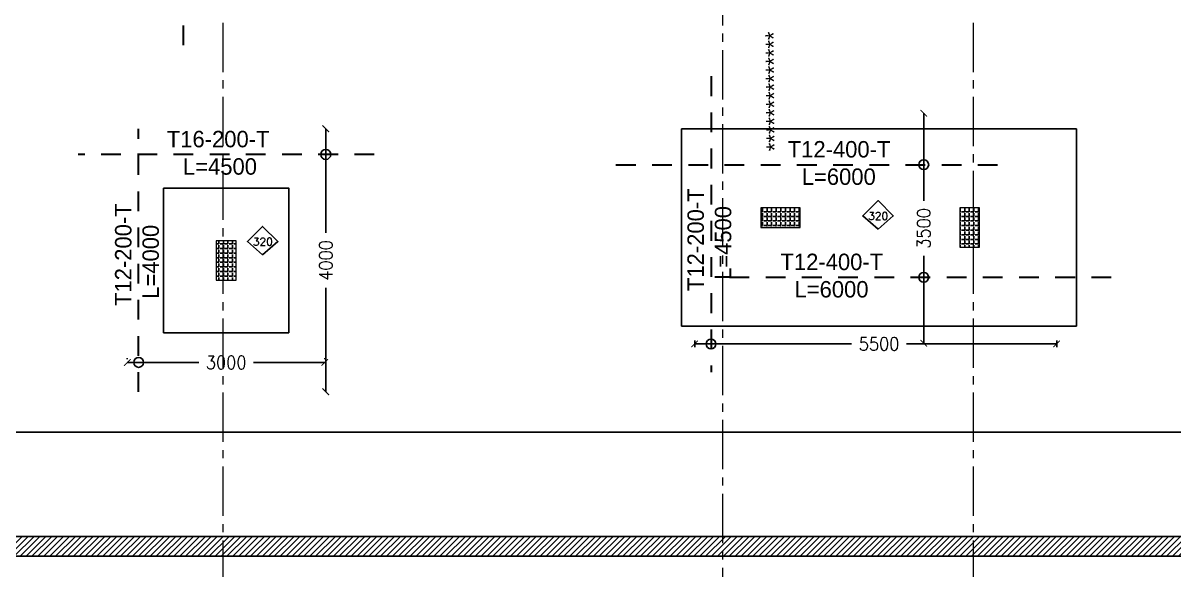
# Model space of a CAD drawing. Header units: millimetres. Extents: x -967280 to 3852, y 2833 to 1955156.
# Drawn here: x -735266 to -717790, y 477843 to 486149 of the extents above; entities that cross this region are included whole.
import ezdxf

# ---------------------------------------------------------------- set-up
doc = ezdxf.new("R2010")
doc.units = ezdxf.units.MM
doc.header["$LTSCALE"] = 1000
doc.header["$PDMODE"] = 35
doc.header["$PDSIZE"] = 25
for name, pattern in [('$0$DASHED2', [0.375, 0.25, -0.125]), ('B05-FIRST FLOOR PLAN$0$DLINE', [0.55, 0.3, -0.25]), ('Columns_Structural070816$0$CENTER2', [1.125, 0.75, -0.125, 0.125, -0.125])]:
    doc.linetypes.add(name, pattern=pattern)
for name, color, linetype in [('B05-FIRST FLOOR PLAN$0$STR_ROOF RFT$0$S-SYMB', 30, 'Continuous'), ('R.C. footing', 4, 'Continuous'), ('S - BATH Hach', 1, 'Continuous'), ('S - col hach', 1, 'Continuous'), ('S -Beams', 2, 'Continuous'), ('S-TEXT', 2, 'Continuous'), ('SLAB', 210, 'Continuous'), ('text', 3, 'Continuous')]:
    doc.layers.add(name, color=color, linetype=linetype)
for name, color, linetype, lineweight in [('S - column', 6, 'Continuous', 60), ('ST-000-AXIS', 9, 'Columns_Structural070816$0$CENTER2', 9), ('ST-203-SLAB-TXT', 7, 'Continuous', 30), ('ST-206-SLAB-DIM', 1, 'Continuous', 20), ('ST-RFT-TOP', 5, '$0$DASHED2', 30)]:
    doc.layers.add(name, color=color, linetype=linetype, lineweight=lineweight)
doc.styles.add('ARAB', font='xarb.shx', dxfattribs={"width": 0.7, "height": 250})
doc.styles.add('B05-FIRST FLOOR PLAN$0$XS-Roof RFT$0$T25-100', font='STENCIL.shx', dxfattribs={"height": 250})
doc.styles.add('ROMANC', font='romanc.shx')
doc.styles.add('TUNELNO', font='romans.shx', dxfattribs={"width": 0.9})
doc.dimstyles.new('Copy(2) of DSEC', dxfattribs={"dimtxt": 200, "dimasz": 100, "dimexe": 50, "dimexo": 80, "dimgap": 100, "dimtad": 1, "dimdec": 0, "dimrnd": 5, "dimzin": 0, "dimdsep": 46, "dimtxsty": 'TUNELNO', "dimblk": 'ARCHTICK', "dimcen": 0.09, "dimclrd": 1, "dimclre": 1, "dimclrt": 3, "dimadec": 0, "dimazin": 0, "dimtfac": 0.78125, "dimtdec": 0, "dimtix": 1, "dimtmove": 2, "dimatfit": 3, "dimldrblk": 'ARCHTICK', "dimfxl": 1, "dimtolj": 1, "dimtzin": 0, "dimarcsym": 0})

# ---------------------------------------------------------------- blocks, each defined once
blk = doc.blocks.new('_ArchTick')
at = {"color": 0, "linetype": 'ByBlock', "const_width": 0.15}
blk.add_lwpolyline([(-0.5, -0.5), (0.5, 0.5)], dxfattribs=at)
blk = doc.blocks.new('*D1030')
at = {"layer": 'Defpoints', "color": 0, "transparency": 16777216}
for p in [(-725059, 481136), (-719558, 481267), (-719558, 481136)]:
    blk.add_point(p, dxfattribs=at)
at = {"layer": 'ST-206-SLAB-DIM', "color": 1, "lineweight": -2, "transparency": 16777216}
for p, q in [((-725059, 481216), (-725059, 481317)), ((-719558, 481216), (-719558, 481317)), ((-725059, 481267), (-722674, 481267)), ((-719558, 481267), (-721840, 481267))]:
    blk.add_line(p, q, dxfattribs=at)
at = {"layer": 'ST-206-SLAB-DIM', "color": 1, "lineweight": -2, "transparency": 16777216, "xscale": 100, "yscale": 100, "zscale": 100, "rotation": 180}
blk.add_blockref('_ArchTick', (-725059, 481267), dxfattribs=at)
at = {"layer": 'ST-206-SLAB-DIM', "color": 1, "lineweight": -2, "transparency": 16777216, "xscale": 100, "yscale": 100, "zscale": 100}
blk.add_blockref('_ArchTick', (-719558, 481267), dxfattribs=at)
at = {"layer": 'ST-206-SLAB-DIM', "color": 3, "transparency": 16777216, "insert": (-722257, 481267), "char_height": 200, "attachment_point": 5, "style": 'TUNELNO'}
blk.add_mtext('\\A1;5500', dxfattribs=at)
blk = doc.blocks.new('A$C46269fcd new')
at = {"layer": 'S - BATH Hach', "ltscale": 30, "transparency": 33554483}
h = blk.add_hatch(dxfattribs=at)
h.set_pattern_fill('ANSI31', color=1, scale=20)
h.set_pattern_definition([(45, (643184.17, -484711.8), (-44.9012806, 44.9012806), [])])
h.paths.add_polyline_path([(47835, 35800), (47835, -9200), (-6100, -9200), (-6100, 35800), (-5800, 35800), (-5800, -8900), (47535, -8900), (47535, 35800)])
at = {"layer": 'S - col hach', "true_color": 0xcd6928}
h = blk.add_hatch(dxfattribs=at)
h.set_pattern_fill('ANGLE', color=32, scale=10, angle=90)
h.set_pattern_definition([(90, (-416898.87, -510339.72), (-69.85, 4e-15), [50.8, -19.05]), (180, (-416898.87, -510339.72), (-9e-15, -69.85), [50.8, -19.05])])
h.paths.add_polyline_path([(16774, -3900), (16774, -4200), (17374, -4200), (17374, -3900)])
h = blk.add_hatch(dxfattribs=at)
h.set_pattern_fill('ANGLE', color=32, scale=10, angle=90)
h.set_pattern_definition([(90, (-416898.87, -510339.72), (-69.85, 4e-15), [50.8, -19.05]), (180, (-416898.87, -510339.72), (-9e-15, -69.85), [50.8, -19.05])])
h.paths.add_polyline_path([(20100, -3900), (19800, -3900), (19800, -4500), (20100, -4500)])
h = blk.add_hatch(dxfattribs=at)
h.set_pattern_fill('ANGLE', color=32, scale=10, angle=90)
h.set_pattern_definition([(90, (-416848.87, -510339.72), (-69.85, 4e-15), [50.8, -19.05]), (180, (-416848.87, -510339.72), (-9e-15, -69.85), [50.8, -19.05])])
h.paths.add_polyline_path([(8800, -4400), (8500, -4400), (8500, -5000), (8800, -5000)])
at = {"layer": 'R.C. footing', "color": 4, "ltscale": 30}
blk.add_lwpolyline([(47835, 35800), (47835, -9200), (-6100, -9200), (-6100, 35800), (-5800, 35800), (-5800, -8900), (47535, -8900), (47535, 35800)], close=True, dxfattribs=at)
at = {"layer": 'S - column', "lineweight": 15}
for points in [[(16774, -3900), (16774, -4200), (17374, -4200), (17374, -3900)], [(20100, -3900), (19800, -3900), (19800, -4500), (20100, -4500)], [(8800, -4400), (8500, -4400), (8500, -5000), (8800, -5000)]]:
    blk.add_lwpolyline(points, close=True, dxfattribs=at)
blk = doc.blocks.new('*D1147')
at = {"layer": 'Defpoints', "color": 0, "transparency": 16777216}
for p in [(-730635, 484540), (-730665, 480539), (-730635, 480539)]:
    blk.add_point(p, dxfattribs=at)
at = {"layer": 'ST-206-SLAB-DIM', "color": 1, "lineweight": -2, "transparency": 16777216}
for p, q in [((-730665, 484540), (-730665, 482955)), ((-730665, 480539), (-730665, 482120))]:
    blk.add_line(p, q, dxfattribs=at)
at = {"layer": 'ST-206-SLAB-DIM', "color": 1, "lineweight": -2, "transparency": 16777216, "xscale": 100, "yscale": 100, "zscale": 100}
for p, rotation in [((-730665, 484540), 90), ((-730665, 480539), 270)]:
    blk.add_blockref('_ArchTick', p, dxfattribs=dict(at, rotation=rotation))
at = {"layer": 'ST-206-SLAB-DIM', "color": 3, "transparency": 16777216, "insert": (-730665, 482537), "char_height": 200, "attachment_point": 5, "rotation": 90, "style": 'TUNELNO'}
blk.add_mtext('\\A1;4000', dxfattribs=at)
blk = doc.blocks.new('*D1148')
at = {"layer": 'Defpoints', "color": 0, "transparency": 16777216}
for p in [(-733682, 480969), (-730681, 480985), (-730681, 480969)]:
    blk.add_point(p, dxfattribs=at)
at = {"layer": 'ST-206-SLAB-DIM', "color": 1, "lineweight": -2, "transparency": 16777216}
for p, q in [((-733682, 481049), (-733682, 481035)), ((-733682, 480985), (-732596, 480985)), ((-730681, 480985), (-731762, 480985)), ((-730681, 481049), (-730681, 481035))]:
    blk.add_line(p, q, dxfattribs=at)
at = {"layer": 'ST-206-SLAB-DIM', "color": 1, "lineweight": -2, "transparency": 16777216, "xscale": 100, "yscale": 100, "zscale": 100, "rotation": 180}
blk.add_blockref('_ArchTick', (-733682, 480985), dxfattribs=at)
at = {"layer": 'ST-206-SLAB-DIM', "color": 1, "lineweight": -2, "transparency": 16777216, "xscale": 100, "yscale": 100, "zscale": 100}
blk.add_blockref('_ArchTick', (-730681, 480985), dxfattribs=at)
at = {"layer": 'ST-206-SLAB-DIM', "color": 3, "transparency": 16777216, "insert": (-732179, 480985), "char_height": 200, "attachment_point": 5, "style": 'TUNELNO'}
blk.add_mtext('\\A1;3000', dxfattribs=at)
blk = doc.blocks.new('*D1182')
at = {"layer": 'Defpoints', "color": 0, "transparency": 16777216}
for p in [(-721548, 484777), (-721578, 481277), (-721548, 481277)]:
    blk.add_point(p, dxfattribs=at)
at = {"layer": 'ST-206-SLAB-DIM', "color": 1, "lineweight": -2, "transparency": 16777216}
for p, q in [((-721578, 484777), (-721578, 483442)), ((-721578, 481277), (-721578, 482607))]:
    blk.add_line(p, q, dxfattribs=at)
at = {"layer": 'ST-206-SLAB-DIM', "color": 1, "lineweight": -2, "transparency": 16777216, "xscale": 100, "yscale": 100, "zscale": 100}
for p, rotation in [((-721578, 484777), 90), ((-721578, 481277), 270)]:
    blk.add_blockref('_ArchTick', p, dxfattribs=dict(at, rotation=rotation))
at = {"layer": 'ST-206-SLAB-DIM', "color": 3, "transparency": 16777216, "insert": (-721578, 483024), "char_height": 200, "attachment_point": 5, "rotation": 90, "style": 'TUNELNO'}
blk.add_mtext('\\A1;3500', dxfattribs=at)
blk = doc.blocks.new('*D1188')
at = {"layer": 'Defpoints', "color": 0, "transparency": 16777216}
for p in [(-746629, 479954), (-746629, 479924), (-693294, 479954)]:
    blk.add_point(p, dxfattribs=at)
at = {"layer": 'ST-206-SLAB-DIM', "color": 1, "lineweight": -2, "transparency": 16777216}
for p, q in [((-746629, 479924), (-715373, 479924)), ((-693294, 479924), (-714367, 479924))]:
    blk.add_line(p, q, dxfattribs=at)
at = {"layer": 'ST-206-SLAB-DIM', "color": 1, "lineweight": -2, "transparency": 16777216, "xscale": 100, "yscale": 100, "zscale": 100, "rotation": 180}
blk.add_blockref('_ArchTick', (-746629, 479924), dxfattribs=at)
at = {"layer": 'ST-206-SLAB-DIM', "color": 1, "lineweight": -2, "transparency": 16777216, "xscale": 100, "yscale": 100, "zscale": 100}
blk.add_blockref('_ArchTick', (-693294, 479924), dxfattribs=at)
at = {"layer": 'ST-206-SLAB-DIM', "color": 3, "transparency": 16777216, "insert": (-714870, 479924), "char_height": 200, "attachment_point": 5, "style": 'TUNELNO'}
blk.add_mtext('\\A1;53335', dxfattribs=at)
blk = doc.blocks.new('AXES-00')
at = {"layer": 'ST-000-AXIS'}
for p, q in [((525498.9, 750979.6), (525498.9, 695813.8)), ((533098.9, 695813.8), (533098.9, 750979.6)), ((536898.9, 750979.6), (536898.9, 695813.8))]:
    blk.add_line(p, q, dxfattribs=at)

msp = doc.modelspace()

# ---------------------------------------------------------------- linework, layer by layer
at = {"layer": 'B05-FIRST FLOOR PLAN$0$STR_ROOF RFT$0$S-SYMB'}
for centre in [(-730664.5, 484148.6), (-721577.8, 483993.7), (-721577.8, 482281), (-724810.3, 481266.7), (-733508.9, 480985.3)]:
    msp.add_circle(centre, 75, dxfattribs=at)
at = {"layer": 'S -Beams'}
msp.add_lwpolyline([(-725258, 481537.4), (-719258, 481537.4), (-719258, 484537.4), (-725258, 484537.4)], close=True, dxfattribs=at)
at = {"layer": 'S-TEXT', "color": 7, "true_color": 0xffffff}
for points in [[(-722272.5, 483012.5), (-722040.2, 483214.8), (-722272.5, 483447.1), (-722504.7, 483214.8)], [(-731624.2, 482620.9), (-731391.9, 482823.2), (-731624.2, 483055.5), (-731856.5, 482823.2)]]:
    msp.add_lwpolyline(points, close=True, dxfattribs=at)
at = {"layer": 'SLAB', "color": 2, "linetype": 'Continuous', "ltscale": 30}
msp.add_lwpolyline([(-733128.7, 483637.4), (-731228.7, 483637.4), (-731228.7, 481437.4), (-733128.7, 481437.4)], close=True, dxfattribs=at)
at = {"layer": 'ST-RFT-TOP', "linetype": 'B05-FIRST FLOOR PLAN$0$DLINE'}
for p, q in [((-726254.7, 483993.7), (-720254.7, 483993.7)), ((-724528.7, 482281), (-718528.7, 482281))]:
    msp.add_line(p, q, dxfattribs=at)
for points in [[(-732829.5, 485812.4), (-732829.5, 491812.4)], [(-724810.3, 485337.4), (-724810.3, 480837.4)], [(-733508.9, 480537.4), (-733508.9, 484537.4)], [(-729928.7, 484148.6), (-734428.7, 484148.6)]]:
    msp.add_lwpolyline(points, dxfattribs=at)

# ---------------------------------------------------------------- block references
at = {"layer": 'S - column', "color": 7, "true_color": 0xffffff}
msp.add_blockref('A$C46269fcd new', (-740828.7, 487237.4), dxfattribs=at)
at = {"layer": 'S -Beams'}
msp.add_blockref('AXES-00', (-1257727.6, -223202.4), dxfattribs=at)

# ---------------------------------------------------------------- texts
at = {"layer": 'S-TEXT', "color": 3, "char_height": 117.6, "attachment_point": 1, "style": 'ROMANC'}
for insert in [(-722420.3, 483272.4), (-731772.1, 482880.8)]:
    msp.add_mtext_dynamic_manual_height_columns('320', width=355714.721, gutter_width=588, heights=[-117.6], dxfattribs=dict(at, insert=insert))
at = {"layer": 'ST-203-SLAB-TXT', "style": 'B05-FIRST FLOOR PLAN$0$XS-Roof RFT$0$T25-100'}
for s, p in [('T16-200-T', (-733081.2, 484257.9)), ('T12-400-T', (-723645.3, 484102.9)), ('L=4500', (-732835.4, 483841.2)), ('L=6000', (-723431.8, 483686.3)), ('T12-400-T', (-723755.3, 482390.2)), ('L=6000', (-723541.8, 481973.6))]:
    msp.add_text(s, height=250, dxfattribs=at).set_placement(p)
for s, p in [('T12-200-T', (-724919.5, 482071.8)), ('T12-200-T', (-733618.2, 481844.5)), ('L=4500', (-724502.9, 482239.9)), ('L=4000', (-733201.5, 481953.9))]:
    msp.add_text(s, height=250, rotation=90, dxfattribs=at).set_placement(p)
at = {"layer": 'text', "ltscale": 30, "style": 'ARAB'}
msp.add_text('**************', height=250, rotation=90.4625, dxfattribs=at).set_placement((-723719.4, 484199.2, -37.6))

# ---------------------------------------------------------------- dimensions: what is measured, and where the dimension line sits
at = {"layer": 'ST-206-SLAB-DIM'}
for base, p1, p2, angle, picture, middle in [((-721577.9, 481276.5), (-721547.9, 484777.4), (-721547.9, 481276.5), 270, '*D1182', (-721577.9, 483024.5)), ((-730664.6, 480539.4), (-730634.6, 484540.3), (-730634.6, 480539.4), 270, '*D1147', (-730664.6, 482537.4)), ((-719558, 481266.7), (-725058.9, 481136.1), (-719558, 481136.1), 0, '*D1030', (-722257.1, 481266.7)), ((-730680.7, 480985.3), (-733681.6, 480969.1), (-730680.7, 480969.1), 0, '*D1148', (-732178.7, 480985.3)), ((-746628.7, 479923.9), (-693293.7, 479953.9), (-746628.7, 479953.9), 180, '*D1188', (-714870.1, 479923.9))]:
    dim = msp.add_linear_dim(base=base, p1=p1, p2=p2, angle=angle, dimstyle='Copy(2) of DSEC', dxfattribs=at)
    dim.commit()
    dim.dimension.update_dxf_attribs({"geometry": picture, "text_midpoint": middle, "dimtype": 161})

doc.saveas('drawing.dxf')
